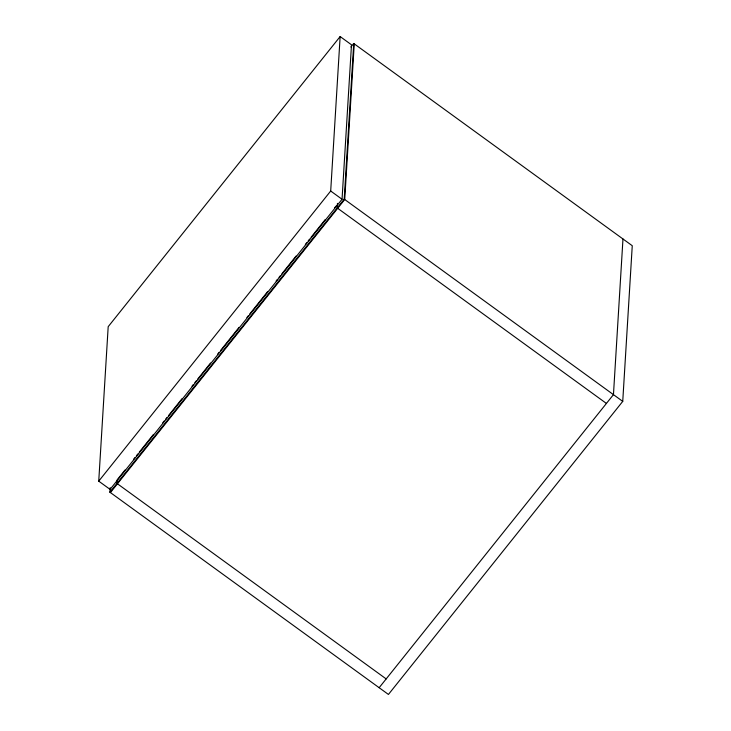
<?xml version="1.0" encoding="UTF-8"?>
<svg xmlns="http://www.w3.org/2000/svg" width="731" height="731" viewBox="0 0 731 731"><rect width="100%" height="100%" fill="white"/><g stroke="black" fill="none" stroke-linecap="round" stroke-linejoin="round"><path stroke-width="1.1" d="M98.74 481.153L108.188 326.684L340.143 36.55L351.492 44.792L342.044 199.261L110.089 489.395L98.74 481.153L330.695 191.019L340.143 36.55M350.926 46.994L353.731 43.476L632.26 245.717L622.739 401.383L388.435 694.45L109.915 492.21L110.189 487.668M110.637 489.176L110.427 492.584L344.73 199.517L354.252 43.851M337.457 203.392L337.183 207.933L606.419 403.439M109.915 492.21L344.21 199.143L353.731 43.476M622.976 238.973L613.455 394.639L379.151 687.707M125.001 470.015L117.161 479.828L116.942 483.419L386.178 678.916M133.554 459.324L134.979 457.533M136.405 455.751L137.83 453.969M139.255 452.187L153.51 434.36M162.775 422.765L164.201 420.983M165.626 419.201L167.052 417.419M168.477 415.637L182.019 398.697M191.997 386.215L193.423 384.433M194.848 382.651L196.274 380.869M197.699 379.078L210.537 363.033M217.664 354.124L219.09 352.333M220.515 350.551L239.046 327.378M246.886 317.565L248.312 315.783M249.737 314.001L267.555 291.715M276.108 281.015L277.533 279.233M278.959 277.451L280.384 275.669M281.81 273.878L296.064 256.051M305.33 244.465L306.755 242.683M308.18 240.892L309.606 239.11M311.031 237.328L325.286 219.501M334.551 207.906L335.977 206.124M344.21 199.143L622.739 401.383M330.695 191.019L342.044 199.261"/></g></svg>
